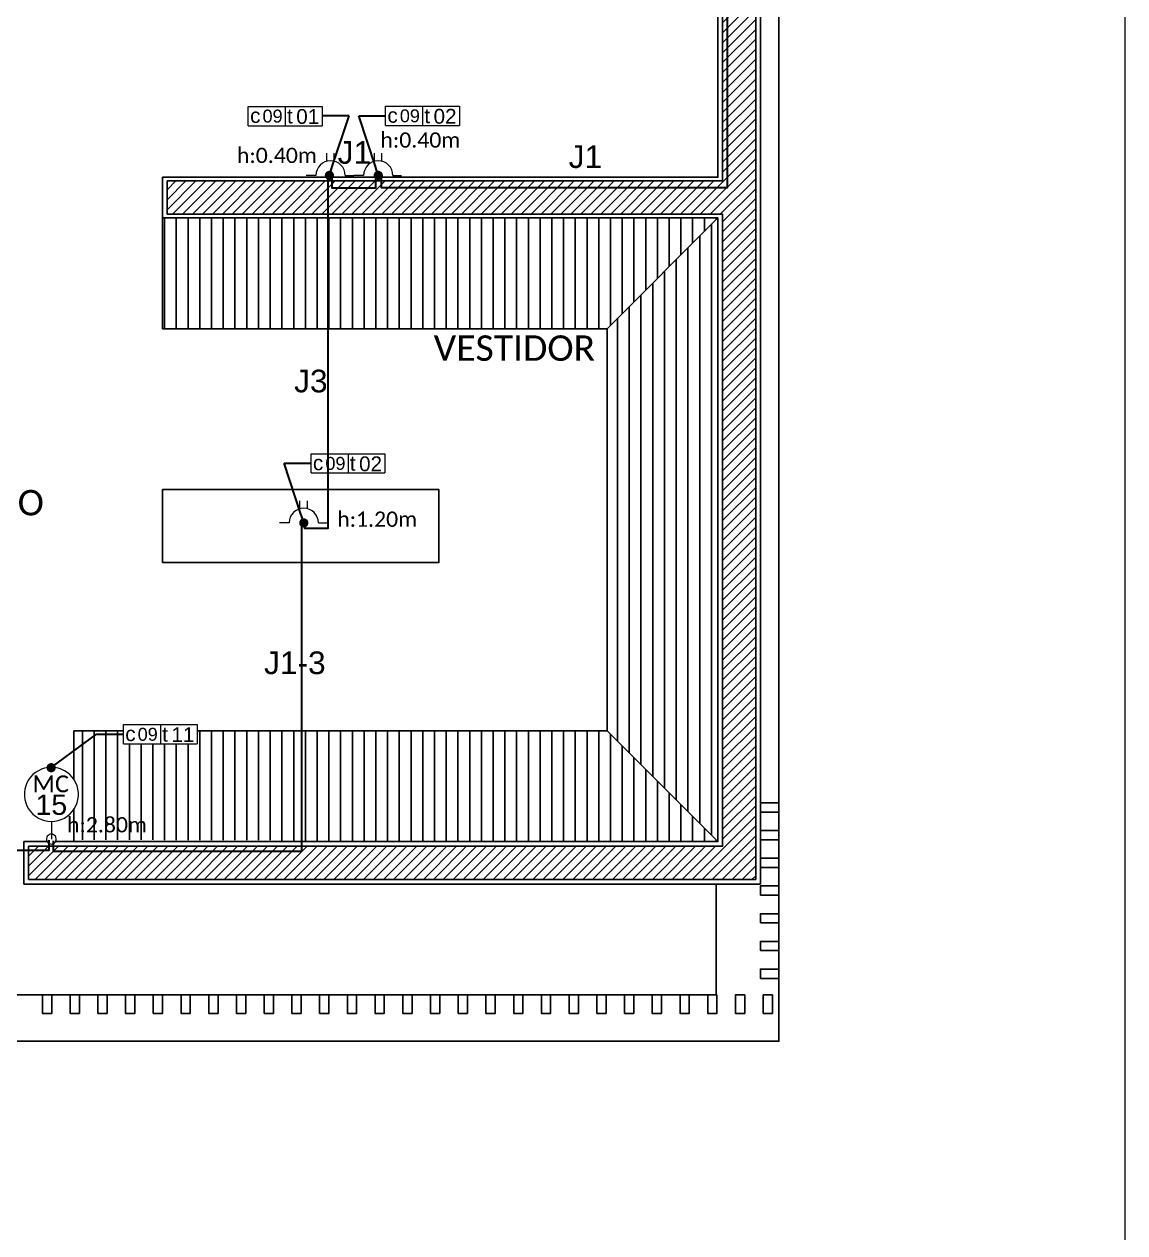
# Model space of a CAD drawing. Header units: millimetres. Extents: x 430 to 1353, y -204 to 152.
# Drawn here: x 708.38 to 714.34, y -2.48 to 4.07 of the extents above; entities that cross this region are included whole.
import ezdxf
from ezdxf import colors
from ezdxf.entities.mleader import LeaderData, LeaderLine
from ezdxf.enums import TextEntityAlignment as Align
from ezdxf.math import Vec2, Vec3

# ---------------------------------------------------------------- set-up
doc = ezdxf.new("R2010")
doc.units = ezdxf.units.MM
doc.linetypes.add('DASHED', pattern=[0.3, 0.17, -0.13])
doc.layers.get('0').update_dxf_attribs({"color": 250})
for name, color, linetype in [('AR - Equipamiento Fijo', 252, 'Continuous'), ('AR - Ht', 252, 'Continuous'), ('AR - Proyeccion', 252, 'DASHED'), ('AR - Vista 05', 252, 'Continuous'), ('AR - Vista 1', 252, 'Continuous'), ('AR - Vista 4', 252, 'Continuous'), ('ND- ESPACIOS', 253, 'Continuous')]:
    doc.layers.add(name, color=color, linetype=linetype)
for name, color, linetype, lineweight in [('ND-Cotas', 252, 'Continuous', 9), ('ND-GLOBAL_Notas', 252, 'Continuous', 9), ('ND-texto', 251, 'Continuous', 15), ('ND-TUG-C9', 201, 'Continuous', 30), ('ND-TUG_Boca', 160, 'Continuous', 9)]:
    doc.layers.add(name, color=color, linetype=linetype, lineweight=lineweight)
doc.styles.add('Arial', font='arial.ttf')
doc.styles.add('IMPLANTACION', font='arial.ttf', dxfattribs={"height": 0.3})
doc.styles.add('MtXpl_Calibri', font='calibri.ttf')
doc.styles.get("Standard").update_dxf_attribs({"font": 'arial.ttf'})

# ---------------------------------------------------------------- blocks, each defined once
blk = doc.blocks.new('Toma_doble')
for p, q in [((-0.0208, 0.1066), (-0.0208, 0.1501)), ((0.0192, 0.1071), (0.0192, 0.1501)), ((-0.0794, 0.03), (-0.1322, 0.03)), ((0.0794, 0.03), (0.126, 0.03))]:
    blk.add_line(p, q)
blk.add_arc((0, 0.03), 0.0794, 360, 180)
blk = doc.blocks.new('_Dot')
at = {"color": 0, "linetype": 'ByBlock', "lineweight": -2}
blk.add_line((-0.5, 0), (-1, 0), dxfattribs=at)
at = {"color": 0, "linetype": 'ByBlock', "const_width": 0.5}
blk.add_lwpolyline([(-0.25, 0, 1), (0.25, 0, 1)], format="xyb", close=True, dxfattribs=at)
blk = doc.blocks.new('Motor_cortinero')
for points in [[(689.0719, 30.4479), (689.0473, 30.4464), (689.0231, 30.4418), (688.9996, 30.4341), (688.9773, 30.4236), (688.9565, 30.4104), (688.9375, 30.3947), (688.9206, 30.3767), (688.9061, 30.3567), (688.8942, 30.3351), (688.8851, 30.3122), (688.879, 30.2883), (688.8759, 30.2638), (688.8759, 30.2391), (688.879, 30.2147), (688.8851, 30.1908), (688.8942, 30.1678), (688.9061, 30.1462), (688.9206, 30.1263), (688.9375, 30.1083), (688.9565, 30.0925), (688.9773, 30.0793), (688.9996, 30.0688), (689.0231, 30.0612), (689.0473, 30.0566), (689.0719, 30.055), (689.0966, 30.0566), (689.1208, 30.0612), (689.1443, 30.0688), (689.1666, 30.0793), (689.1874, 30.0925), (689.2064, 30.1083), (689.2233, 30.1263), (689.2378, 30.1462), (689.2497, 30.1678), (689.2588, 30.1908), (689.2649, 30.2147), (689.268, 30.2391), (689.268, 30.2638), (689.2649, 30.2883), (689.2588, 30.3122), (689.2497, 30.3351), (689.2378, 30.3567), (689.2233, 30.3767), (689.2064, 30.3947), (689.1874, 30.4104), (689.1666, 30.4236), (689.1443, 30.4341), (689.1208, 30.4418), (689.0966, 30.4464)], [(689.0719, 29.9621), (689.0634, 29.9611), (689.0553, 29.958), (689.0482, 29.9531), (689.0424, 29.9467), (689.0384, 29.939), (689.0364, 29.9306), (689.0364, 29.922), (689.0384, 29.9136), (689.0424, 29.9059), (689.0482, 29.8995), (689.0553, 29.8946), (689.0634, 29.8915), (689.0719, 29.8904), (689.0805, 29.8915), (689.0886, 29.8946), (689.0957, 29.8995), (689.1014, 29.9059), (689.1055, 29.9136), (689.1075, 29.922), (689.1075, 29.9306), (689.1055, 29.939), (689.1014, 29.9467), (689.0957, 29.9531), (689.0886, 29.958), (689.0805, 29.9611)]]:
    blk.add_wipeout(points)
h = blk.add_hatch()
h.set_pattern_fill('ANGLE', color=256)
h.set_pattern_definition([(0, (0, -0.042), (0, 6.985), [5.08, -1.905]), (90, (0, -0.042), (-6.985, 4e-16), [5.08, -1.905])])
h.paths.add_polyline_path([(689.0361, 29.9263, 1), (689.1078, 29.9263, 1)])
blk.add_line((689.0719, 30.055), (689.0719, 29.9263))
for points in [[(689.0719, 30.4479), (689.0473, 30.4464), (689.0231, 30.4418), (688.9996, 30.4341), (688.9773, 30.4236), (688.9565, 30.4104), (688.9375, 30.3947), (688.9206, 30.3767), (688.9061, 30.3567), (688.8942, 30.3351), (688.8851, 30.3122), (688.879, 30.2883), (688.8759, 30.2638), (688.8759, 30.2391), (688.879, 30.2147), (688.8851, 30.1908), (688.8942, 30.1678), (688.9061, 30.1462), (688.9206, 30.1263), (688.9375, 30.1083), (688.9565, 30.0925), (688.9773, 30.0793), (688.9996, 30.0688), (689.0231, 30.0612), (689.0473, 30.0566), (689.0719, 30.055), (689.0966, 30.0566), (689.1208, 30.0612), (689.1443, 30.0688), (689.1666, 30.0793), (689.1874, 30.0925), (689.2064, 30.1083), (689.2233, 30.1263), (689.2378, 30.1462), (689.2497, 30.1678), (689.2588, 30.1908), (689.2649, 30.2147), (689.268, 30.2391), (689.268, 30.2638), (689.2649, 30.2883), (689.2588, 30.3122), (689.2497, 30.3351), (689.2378, 30.3567), (689.2233, 30.3767), (689.2064, 30.3947), (689.1874, 30.4104), (689.1666, 30.4236), (689.1443, 30.4341), (689.1208, 30.4418), (689.0966, 30.4464)], [(689.0719, 29.9621), (689.0634, 29.9611), (689.0553, 29.958), (689.0482, 29.9531), (689.0424, 29.9467), (689.0384, 29.939), (689.0364, 29.9306), (689.0364, 29.922), (689.0384, 29.9136), (689.0424, 29.9059), (689.0482, 29.8995), (689.0553, 29.8946), (689.0634, 29.8915), (689.0719, 29.8904), (689.0805, 29.8915), (689.0886, 29.8946), (689.0957, 29.8995), (689.1014, 29.9059), (689.1055, 29.9136), (689.1075, 29.922), (689.1075, 29.9306), (689.1055, 29.939), (689.1014, 29.9467), (689.0957, 29.9531), (689.0886, 29.958), (689.0805, 29.9611)]]:
    blk.add_lwpolyline(points, close=True)
at = {"style": 'MtXpl_Calibri'}
blk.add_text('MC', height=0.12264, rotation=0.00461, dxfattribs=at).set_placement((688.9347, 30.2663))
blk = doc.blocks.new('Motor cortinero numerado')
at = {"xscale": 0.744428715064112, "yscale": 0.744428715064112, "zscale": 0.744428715064112}
blk.add_blockref('Motor_cortinero', (-512.9649, -22.278), dxfattribs=at)
at = {"style": 'IMPLANTACION'}
blk.add_attdef('NU', text='', height=0.11, dxfattribs=at).set_placement((0, 0.1852), align=Align.MIDDLE)
blk = doc.blocks.new('Nomenclatura toma 10 A')
at = {"lineweight": 9}
blk.add_lwpolyline([(0, 0.0522), (0.3993, 0.0522), (0.3993, -0.0522), (0, -0.0522)], close=True, dxfattribs=at)
blk.add_wipeout([(0, 0.0522), (0.3993, 0.0522), (0.3993, -0.0522), (0, -0.0522)], dxfattribs=at)
for p, q in [((0, -0.0522), (0, 0.0522)), ((0, 0.0522), (0.3993, 0.0522)), ((0.1996, 0.0522), (0.1996, -0.0522)), ((0.1996, 0.0522), (0.1996, -0.0522)), ((0.3993, 0.0522), (0.3993, -0.0522)), ((0, -0.0522), (0.3993, -0.0522)), ((0, -0.0522), (0.3993, -0.0522))]:
    blk.add_line(p, q, dxfattribs=at)
at = {"lineweight": 9, "style": 'IMPLANTACION'}
for s, p in [('c', (0.0097, -0.0373)), ('t', (0.2092, -0.0399))]:
    blk.add_text(s, height=0.08, dxfattribs=at).set_placement(p)
for p, height in [((0.0769, -0.0353), 0.07), ((0.2594, -0.0426), 0.08)]:
    blk.add_attdef('00', p, '', height=height, dxfattribs=at)
blk = doc.blocks.new('planta alta')
at = {"layer": 'AR - Equipamiento Fijo', "linetype": 'ByBlock', "transparency": 33554585}
h = blk.add_hatch(dxfattribs=at)
h.set_pattern_fill('ANSI31,_O', color=256, scale=0.02, angle=45)
h.set_pattern_definition([(90, (-553.808214, -51.777135), (-0.0635, 0), [])])
h.paths.add_polyline_path([(22.8, 10.205), (23.4, 10.805), (20.395, 10.805), (20.395, 10.205)])
h.paths.add_polyline_path([(19.915, 8.03), (19.915, 7.44), (23.4, 7.43), (22.8, 8.03)])
h = blk.add_hatch(dxfattribs=at)
h.set_pattern_fill('ANSI31,_O', color=256, scale=0.02, angle=45)
h.set_pattern_definition([(90, (-643.2418, -51.777135), (-0.0635, 0), [])])
h.paths.add_polyline_path([(23.4, 10.805), (22.8, 10.205), (22.8, 8.03), (23.4, 7.43)])
at = {"layer": 'AR - Equipamiento Fijo', "linetype": 'ByBlock'}
for p, q in [((20.395, 10.205), (20.395, 10.835)), ((22.8, 10.205), (23.4, 10.805)), ((19.915, 7.43), (19.915, 8.03)), ((22.8, 8.03), (23.4, 7.43))]:
    blk.add_line(p, q, dxfattribs=at)
at = {"layer": 'AR - Equipamiento Fijo', "linetype": 'ByBlock', "transparency": 33554585}
blk.add_line((20.395, 9.335), (20.395, 8.94), dxfattribs=at)
at = {"layer": 'AR - Equipamiento Fijo', "linetype": 'ByBlock'}
blk.add_lwpolyline([(20.395, 10.205), (22.8, 10.205), (22.8, 8.03), (19.915, 8.03)], dxfattribs=at)
at = {"layer": 'AR - Equipamiento Fijo', "linetype": 'ByBlock', "transparency": 33554585}
blk.add_lwpolyline([(20.395, 9.335), (21.89, 9.335), (21.89, 8.94), (20.395, 8.94)], dxfattribs=at)
at = {"layer": 'AR - Proyeccion', "ltscale": 20}
blk.add_lwpolyline([(14.25, 5.515), (-0.1, 5.515), (-0.1, 17.28), (23.73, 17.28), (23.73, 6.35), (14.765, 6.35)], dxfattribs=at)
at = {"layer": 'AR - Vista 05'}
blk.add_lwpolyline([(20.395, 10.805), (23.4, 10.805), (23.4, 7.43), (19.645, 7.43), (19.645, 7.2), (23.63, 7.2), (23.63, 16.43), (21.545, 16.43), (21.545, 16.2), (23.4, 16.2), (23.4, 11.025), (20.395, 11.025)], close=True, dxfattribs=at)
at = {"layer": 'AR - Vista 1'}
for p, q in [((21.095, 6.6), (21.095, 6.5)), ((21.145, 6.5), (21.145, 6.6)), ((22.895, 6.6), (22.895, 6.5)), ((22.945, 6.5), (22.945, 6.6)), ((23.195, 6.6), (23.195, 6.5)), ((23.245, 6.5), (23.245, 6.6))]:
    blk.add_line(p, q, dxfattribs=at)
for points in [[(18.23, 17.28), (23.73, 17.28), (23.73, 6.35), (14.765, 6.35)], [(14.765, 6.6), (23.39, 6.6), (23.39, 7.2)]]:
    blk.add_lwpolyline(points, dxfattribs=at)
for points in [[(23.63, 7.59), (23.63, 7.64), (23.73, 7.64), (23.73, 7.59)], [(23.63, 7.44), (23.63, 7.49), (23.73, 7.49), (23.73, 7.44)], [(23.63, 7.29), (23.63, 7.34), (23.73, 7.34), (23.73, 7.29)], [(23.63, 7.14), (23.63, 7.19), (23.73, 7.19), (23.73, 7.14)], [(23.63, 6.99), (23.63, 7.04), (23.73, 7.04), (23.73, 6.99)], [(23.63, 6.84), (23.63, 6.89), (23.73, 6.89), (23.73, 6.84)], [(23.63, 6.69), (23.63, 6.74), (23.73, 6.74), (23.73, 6.69)], [(19.795, 6.6), (19.745, 6.6), (19.745, 6.5), (19.795, 6.5)], [(19.945, 6.6), (19.895, 6.6), (19.895, 6.5), (19.945, 6.5)], [(20.095, 6.6), (20.045, 6.6), (20.045, 6.5), (20.095, 6.5)], [(20.245, 6.6), (20.195, 6.6), (20.195, 6.5), (20.245, 6.5)], [(20.395, 6.6), (20.345, 6.6), (20.345, 6.5), (20.395, 6.5)], [(20.545, 6.6), (20.495, 6.6), (20.495, 6.5), (20.545, 6.5)], [(20.695, 6.6), (20.645, 6.6), (20.645, 6.5), (20.695, 6.5)], [(20.845, 6.6), (20.795, 6.6), (20.795, 6.5), (20.845, 6.5)], [(20.995, 6.6), (20.945, 6.6), (20.945, 6.5), (20.995, 6.5)], [(21.145, 6.6), (21.095, 6.6), (21.095, 6.5), (21.145, 6.5)], [(21.295, 6.6), (21.245, 6.6), (21.245, 6.5), (21.295, 6.5)], [(21.445, 6.6), (21.395, 6.6), (21.395, 6.5), (21.445, 6.5)], [(21.595, 6.6), (21.545, 6.6), (21.545, 6.5), (21.595, 6.5)], [(21.745, 6.6), (21.695, 6.6), (21.695, 6.5), (21.745, 6.5)], [(21.895, 6.6), (21.845, 6.6), (21.845, 6.5), (21.895, 6.5)], [(22.045, 6.6), (21.995, 6.6), (21.995, 6.5), (22.045, 6.5)], [(22.195, 6.6), (22.145, 6.6), (22.145, 6.5), (22.195, 6.5)], [(22.345, 6.6), (22.295, 6.6), (22.295, 6.5), (22.345, 6.5)], [(22.495, 6.6), (22.445, 6.6), (22.445, 6.5), (22.495, 6.5)], [(22.645, 6.6), (22.595, 6.6), (22.595, 6.5), (22.645, 6.5)], [(22.795, 6.6), (22.745, 6.6), (22.745, 6.5), (22.795, 6.5)], [(22.945, 6.6), (22.895, 6.6), (22.895, 6.5), (22.945, 6.5)], [(23.095, 6.6), (23.045, 6.6), (23.045, 6.5), (23.095, 6.5)], [(23.245, 6.6), (23.195, 6.6), (23.195, 6.5), (23.245, 6.5)], [(23.395, 6.6), (23.345, 6.6), (23.345, 6.5), (23.395, 6.5)], [(23.545, 6.6), (23.495, 6.6), (23.495, 6.5), (23.545, 6.5)], [(23.695, 6.6), (23.645, 6.6), (23.645, 6.5), (23.695, 6.5)]]:
    blk.add_lwpolyline(points, close=True, dxfattribs=at)
at = {"layer": 'AR - Vista 4'}
blk.add_lwpolyline([(20.42, 10.825), (23.425, 10.825), (23.425, 7.405), (19.67, 7.405), (19.67, 7.225), (23.605, 7.225), (23.605, 16.405), (21.57, 16.405), (21.57, 16.225), (23.425, 16.225), (23.425, 11.005), (20.42, 11.005)], close=True, dxfattribs=at)

msp = doc.modelspace()

# ---------------------------------------------------------------- linework, layer by layer
at = {"layer": 'ND-GLOBAL_Notas'}
msp.add_lwpolyline([(686.6749, 28.1452), (714.3393, 28.1452), (714.3393, -13.17), (686.6749, -13.17)], close=True, dxfattribs=at)
at = {"layer": 'ND-TUG-C9'}
msp.add_lwpolyline([(710.2855, 3.2397), (710.2855, 3.1786), (710.0497, 3.1786), (710.0497, 3.2468)], dxfattribs=at)

# ---------------------------------------------------------------- block references
at = {"layer": 'AR - Vista 05'}
msp.add_blockref('planta alta', (688.7374, -7.788), dxfattribs=at)
at = {"layer": 'ND-TUG_Boca'}
for p in [(710.0415, 3.2173), (710.2997, 3.2173), (709.8967, 1.3366)]:
    msp.add_blockref('Toma_doble', p, dxfattribs=at)

# ---------------------------------------------------------------- texts
at = {"layer": 'ND- ESPACIOS', "char_height": 0.15, "attachment_point": 1, "rotation": 0.00461}
for s, insert in [('{\\fCalibri|b0|i0|c0|p34;\\H0.91667x;VESTIDOR}', (710.5996, 2.3813)), ('{\\fCalibri|b0|i0|c0|p34;\\H0.91667x;ANTEBAÑO}', (707.4981, 1.5448))]:
    msp.add_mtext_dynamic_manual_height_columns(s, width=2.449115, gutter_width=10.1758, heights=[0.3575], dxfattribs=dict(at, insert=insert))
at = {"layer": 'ND-Cotas', "char_height": 0.09, "attachment_point": 1, "rotation": 0.00461}
for s, width, insert in [('{\\fCalibri|b0|i0|c0|p34;\\H0.91667x;h:0.40m}', 0.67411, (709.5347, 3.3969)), ('{\\fCalibri|b0|i0|c0|p34;\\H0.91667x;h:1.20m}', 0.824646, (710.0773, 1.4282))]:
    msp.add_mtext_dynamic_manual_height_columns(s, width=width, gutter_width=10.291, heights=[0.1264], dxfattribs=dict(at, insert=insert))
at = {"layer": 'ND-texto', "style": 'Arial'}
for s, p in [('J1', (710.08, 3.3101)), ('J1', (711.3299, 3.2874)), ('J3', (709.8442, 2.0732)), ('J1-3', (709.6815, 0.5483))]:
    msp.add_text(s, height=0.12266, dxfattribs=at).set_placement(p)

# ---------------------------------------------------------------- leaders
at = {"layer": 'ND-TUG-C9', "lineweight": 9}
ml = msp.add_multileader_mtext('Standard', dxfattribs=at)
ml.set_content('')
ml.set_leader_properties(color=256, linetype='ByLayer', lineweight=-1)
ml.set_arrow_properties(name='DOT')
ml.build(insert=Vec2(0, 0))
ml.multileader.update_dxf_attribs({"dogleg_length": 0.1458, "arrow_head_size": 0.05})
ctx = ml.context
ctx.base_point, ctx.char_height, ctx.arrow_head_size, ctx.landing_gap_size, ctx.plane_origin = Vec3(709.9956, 3.5698), 0.25, 0.05, 0.09, Vec3(709.0336, 3.5686)
ctx.text_align_type, ctx.attachment_type = 2, 1
notes = []
notes.append((ctx, [(1, (1, 1, 0), (710.1414, 3.5698), (-1, 0), 0.1458, [(0, [(710.0353, 3.2473)], 0, [])])]))
ctx.mtext, ml.multileader.dxf.content_type = None, 0
ml = msp.add_multileader_mtext('Standard', dxfattribs=at)
ml.set_content('')
ml.set_leader_properties(color=256, linetype='ByLayer', lineweight=-1)
ml.set_arrow_properties(name='DOT')
ml.build(insert=Vec2(0, 0))
ml.multileader.update_dxf_attribs({"dogleg_length": 0.1458, "arrow_head_size": 0.05})
ctx = ml.context
ctx.base_point, ctx.char_height, ctx.arrow_head_size, ctx.landing_gap_size, ctx.plane_origin = Vec3(710.3394, 3.5698), 0.25, 0.05, 0.09, Vec3(711.3014, 3.5686)
ctx.attachment_type = 1
notes.append((ctx, [(1, (1, 1, 0), (710.1936, 3.5698), (1, 0), 0.1458, [(0, [(710.2997, 3.2473)], 0, [])])]))
ctx.mtext, ml.multileader.dxf.content_type = None, 0
ml = msp.add_multileader_mtext('Standard', dxfattribs=at)
ml.set_content('')
ml.set_leader_properties(color=256, linetype='ByLayer', lineweight=-1)
ml.set_arrow_properties(name='DOT')
ml.build(insert=Vec2(0, 0))
ml.multileader.update_dxf_attribs({"dogleg_length": 0.1458, "arrow_head_size": 0.05})
ctx = ml.context
ctx.base_point, ctx.char_height, ctx.arrow_head_size, ctx.landing_gap_size, ctx.plane_origin = Vec3(709.9364, 1.6891), 0.25, 0.05, 0.09, Vec3(710.8984, 1.6878)
ctx.attachment_type = 1
notes.append((ctx, [(1, (1, 1, 0), (709.7906, 1.6891), (1, 0), 0.1458, [(0, [(709.8967, 1.3666)], 0, [])])]))
ctx.mtext, ml.multileader.dxf.content_type = None, 0
for ctx, leaders in notes:
    for number, flags, end, landing, length, lines in leaders:
        leader = LeaderData()
        leader.index, (leader.has_last_leader_line, leader.has_dogleg_vector, leader.attachment_direction) = number, flags
        leader.last_leader_point, leader.dogleg_vector, leader.dogleg_length = Vec3(end), Vec3(landing), length
        for number, points, colour, breaks in lines:
            line = LeaderLine()
            line.index, line.vertices, line.color, line.breaks = number, Vec3.list(points), colors.encode_raw_color(colour), breaks
            leader.lines.append(line)
        ctx.leaders.append(leader)

# ---------------------------------------------------------------- next in the draw order: block references
at = {"layer": 'ND-TUG-C9'}
ref = msp.add_blockref('Nomenclatura toma 10 A', (709.5965, 3.5686), dxfattribs=at)
ref.add_attrib('00', '09', (709.6734, 3.5333), dxfattribs={"layer": '0', "lineweight": 9, "height": 0.07, "style": 'IMPLANTACION'})
ref.add_attrib('00', '01', (709.8558, 3.5261), dxfattribs={"layer": '0', "lineweight": 9, "height": 0.08, "style": 'IMPLANTACION'})
ref = msp.add_blockref('Nomenclatura toma 10 A', (710.3394, 3.5698), dxfattribs=at)
ref.add_attrib('00', '09', (710.4163, 3.5345), dxfattribs={"layer": '0', "lineweight": 9, "height": 0.07, "style": 'IMPLANTACION'})
ref.add_attrib('00', '02', (710.5988, 3.5272), dxfattribs={"layer": '0', "lineweight": 9, "height": 0.08, "style": 'IMPLANTACION'})
ref = msp.add_blockref('Nomenclatura toma 10 A', (709.9364, 1.6891), dxfattribs=at)
ref.add_attrib('00', '09', (710.0134, 1.6537), dxfattribs={"layer": '0', "lineweight": 9, "height": 0.07, "style": 'IMPLANTACION'})
ref.add_attrib('00', '02', (710.1958, 1.6465), dxfattribs={"layer": '0', "lineweight": 9, "height": 0.08, "style": 'IMPLANTACION'})
at = {"layer": 'ND-TUG_Boca'}
msp.add_blockref('Motor cortinero numerado', (708.5307, -0.3443), dxfattribs=at).add_auto_attribs({'NU': '15'})

# ---------------------------------------------------------------- next in the draw order: linework, layer by layer
at = {"layer": 'ND-TUG-C9'}
for points in [[(712.0933, 4.5966), (712.1877, 4.5966), (712.1877, 3.1806), (710.3165, 3.1806), (710.3165, 3.2421)], [(710.0259, 3.24), (710.0259, 1.337), (709.902, 1.337), (709.902, 1.3596)], [(706.9841, 0.6426), (706.9138, 0.6426), (706.9138, -0.4036), (708.5189, -0.4036), (708.5189, -0.3497)]]:
    msp.add_lwpolyline(points, dxfattribs=at)

# ---------------------------------------------------------------- next in the draw order: texts
at = {"layer": 'ND-Cotas', "char_height": 0.09, "attachment_point": 1, "rotation": 0.00461}
for s, insert in [('{\\fCalibri|b0|i0|c0|p34;\\H0.91667x;h:0.40m}', (710.3111, 3.48)), ('{\\fCalibri|b0|i0|c0|p34;\\H0.91667x;h:2.80m}', (708.6153, -0.2255))]:
    msp.add_mtext_dynamic_manual_height_columns(s, width=0.67411, gutter_width=10.291, heights=[0.1264], dxfattribs=dict(at, insert=insert))

# ---------------------------------------------------------------- next in the draw order: leaders
at = {"layer": 'ND-TUG-C9'}
ml = msp.add_multileader_mtext('Standard', dxfattribs=at)
ml.set_content('')
ml.set_leader_properties(color=256, linetype='ByLayer', lineweight=-1)
ml.set_arrow_properties(name='DOT')
ml.build(insert=Vec2(0, 0))
ml.multileader.update_dxf_attribs({"dogleg_length": 0.1458, "arrow_head_size": 0.05})
ctx = ml.context
ctx.base_point, ctx.char_height, ctx.arrow_head_size, ctx.landing_gap_size, ctx.plane_origin = Vec3(708.9208, 0.2231), 0.25, 0.05, 0.09, Vec3(709.8828, 0.2219)
ctx.attachment_type = 1
notes = []
notes.append((ctx, [(1, (1, 1, 0), (708.775, 0.2231), (1, 0), 0.1458, [(0, [(708.5296, 0.042)], 0, [])])]))
ctx.mtext, ml.multileader.dxf.content_type = None, 0
for ctx, leaders in notes:
    for number, flags, end, landing, length, lines in leaders:
        leader = LeaderData()
        leader.index, (leader.has_last_leader_line, leader.has_dogleg_vector, leader.attachment_direction) = number, flags
        leader.last_leader_point, leader.dogleg_vector, leader.dogleg_length = Vec3(end), Vec3(landing), length
        for number, points, colour, breaks in lines:
            line = LeaderLine()
            line.index, line.vertices, line.color, line.breaks = number, Vec3.list(points), colors.encode_raw_color(colour), breaks
            leader.lines.append(line)
        ctx.leaders.append(leader)

# ---------------------------------------------------------------- next in the draw order: block references
ref = msp.add_blockref('Nomenclatura toma 10 A', (708.9208, 0.2231), dxfattribs=at)
ref.add_attrib('00', '09', (708.9977, 0.1878), dxfattribs={"layer": '0', "lineweight": 9, "height": 0.07, "style": 'IMPLANTACION'})
ref.add_attrib('00', '11', (709.1801, 0.1805), dxfattribs={"layer": '0', "lineweight": 9, "height": 0.08, "style": 'IMPLANTACION'})

# ---------------------------------------------------------------- next in the draw order: hatches: boundary and pattern name
at = {"layer": 'AR - Ht', "transparency": 33554610}
h = msp.add_hatch(dxfattribs=at)
h.set_pattern_fill('ANSI31', color=256, scale=0.012)
h.set_pattern_definition([(45, (27.48564, -59.5651), (-0.0269407684, 0.0269407684), [])])
h.paths.add_polyline_path([(688.9424, 8.437), (688.9924, 8.437), (688.9924, 8.617), (688.9774, 8.617), (688.7624, 8.617), (688.7624, -0.563), (688.9724, -0.563), (689.0449, -0.563), (689.0449, -0.383), (688.9424, -0.383), (688.9424, 2.2717), (689.7524, 2.2717), (689.7524, 2.3917), (688.9424, 2.3917), (688.9424, 4.457), (690.5924, 4.457), (690.5924, 4.366), (690.7124, 4.366), (690.7124, 4.457), (691.3524, 4.457), (691.3524, 4.637), (690.7324, 4.637), (688.9424, 4.637)])
h.paths.add_polyline_path([(696.1974, 8.617), (692.3424, 8.617), (692.3424, 8.437), (692.6099, 8.437), (692.6099, 5.587), (692.6699, 5.587), (692.6699, 8.437), (694.2099, 8.437), (694.2099, 4.637), (692.2974, 4.637), (692.2974, 4.457), (696.2074, 4.457), (696.2074, 4.637), (694.3299, 4.637), (694.3299, 8.437), (695.8699, 8.437), (695.8699, 5.587), (695.9299, 5.587), (695.9299, 8.437), (696.1974, 8.437)])
h.paths.add_polyline_path([(699.7124, 8.437), (699.7574, 8.437), (699.7574, 8.617), (699.5474, 8.617), (699.5474, 8.437), (699.5924, 8.437), (699.5924, 4.637), (697.0474, 4.637), (697.0474, 4.457), (699.7124, 4.457)])
h.paths.add_polyline_path([(696.0774, 3.217), (693.5474, 3.217), (693.5474, 3.037), (695.9574, 3.037), (695.9574, -0.383), (695.9124, -0.383), (695.9124, -0.563), (696.2124, -0.563), (696.2124, -0.383), (696.0774, -0.383)])
h.paths.add_polyline_path([(692.6074, 3.217), (690.7124, 3.217), (690.7124, 3.426), (690.5924, 3.426), (690.5924, 2.2517), (690.5924, -0.383), (690.4949, -0.383), (690.4949, -0.563), (692.5624, -0.563), (692.5624, -0.383), (690.7124, -0.383), (690.7124, 0.8724), (691.2624, 0.8724), (691.2624, 1.327), (690.7124, 1.327), (690.7124, 2.757), (691.2624, 2.757), (691.2624, 3.037), (692.6074, 3.037)])
h.paths.add_polyline_path([(691.1824, 3.037), (691.1824, 2.837), (690.7324, 2.837), (690.7324, 3.037)], flags=16)
h.paths.add_polyline_path([(691.1824, 1.247), (691.1824, 0.9524), (690.7324, 0.9524), (690.7324, 1.247)], flags=16)
h.paths.add_polyline_path([(702.0348, 3.217), (700.1155, 3.217), (698.5074, 3.217), (698.5074, -0.383), (698.4624, -0.383), (698.4624, -0.563), (703.0274, -0.563), (703.0274, -2.3729), (703.4774, -2.3729), (703.4774, -0.568), (703.4974, -0.568), (703.4974, -0.383), (698.6274, -0.383), (698.6274, 3.037), (700.7674, 3.037), (700.7674, 0.5794), (700.8274, 0.5794), (700.8274, 3.037), (702.0348, 3.037)])
h.paths.add_polyline_path([(707.9124, 3.217), (706.9124, 3.217), (706.9124, 3.297), (706.7924, 3.297), (706.7924, 3.217), (702.9748, 3.217), (702.9748, 3.037), (704.9924, 3.037), (704.9924, -0.378), (704.9474, -0.378), (704.9474, -0.568), (705.1574, -0.568), (705.1574, -0.378), (705.1124, -0.378), (705.1124, 1.267), (706.7924, 1.267), (706.7924, 0.512), (706.9124, 0.512), (706.9124, 2.147), (706.7924, 2.147), (706.7924, 1.717), (706.2119, 1.717), (706.2119, 1.387), (705.1124, 1.387), (705.1124, 3.037), (706.7924, 3.037), (706.7924, 2.987), (706.9124, 2.987), (706.9124, 3.037), (707.9124, 3.037)])
h.paths.add_polyline_path([(706.2924, 1.637), (706.7924, 1.637), (706.7924, 1.387), (706.2924, 1.387)], flags=16)
h.paths.add_polyline_path([(706.9574, -0.383), (706.9124, -0.383), (706.9124, -0.328), (706.7924, -0.328), (706.7924, -0.3805), (706.2074, -0.3805), (706.2074, -0.563), (706.9574, -0.563)], flags=17)
h.paths.add_polyline_path([(712.3424, 8.617), (710.3074, 8.617), (710.3074, 8.437), (712.1624, 8.437), (712.1624, 3.217), (709.1574, 3.217), (709.1574, 3.037), (712.1624, 3.037), (712.1624, -0.383), (708.4074, -0.383), (708.4074, -0.563), (712.3424, -0.563)])
h.paths.add_polyline_path([(706.9624, 8.622), (706.6424, 8.622), (706.6424, 8.432), (706.7924, 8.432), (706.7924, 4.237), (706.9124, 4.237), (706.9124, 4.327), (706.9124, 8.432), (706.9624, 8.432)])

# ---------------------------------------------------------------- next in the draw order: linework, layer by layer
at = {"layer": 'ND-TUG-C9'}
msp.add_lwpolyline([(709.8839, 1.3642), (709.8839, -0.411), (708.5426, -0.411), (708.5426, -0.3538)], dxfattribs=at)

doc.saveas('drawing.dxf')
